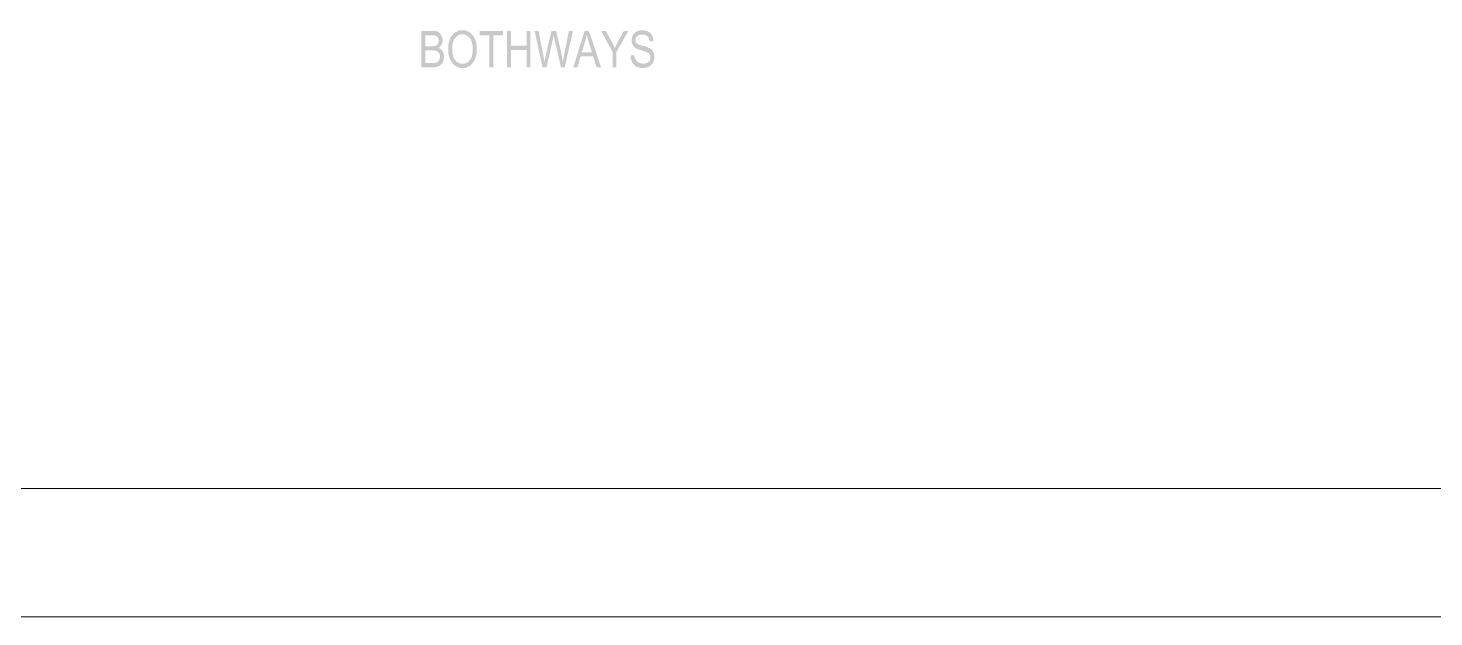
# Model space of a CAD drawing. Header units: millimetres. Extents: x 51.5 to 74.8, y 0.8 to 17.2.
# Drawn here: x 67.905 to 70.942, y 0.753 to 2.024 of the extents above; entities that cross this region are included whole.
import ezdxf

# ---------------------------------------------------------------- set-up
doc = ezdxf.new("R2010")
doc.units = ezdxf.units.MM
doc.layers.add('PDF_Geomertry', color=7, linetype='Continuous')
doc.layers.add('PDF_Solid Fills', color=7, linetype='Continuous')

msp = doc.modelspace()

# ---------------------------------------------------------------- hatches: boundary and pattern name
at = {"layer": 'PDF_Solid Fills', "transparency": 33554559}
h = msp.add_hatch(color=256, dxfattribs=at)
h.paths.add_polyline_path([(68.755, 1.9391), (68.755, 2.0177), (68.7791, 2.0177), (68.7827, 2.0177), (68.7886, 2.0165), (68.7908, 2.0154), (68.7929, 2.0143), (68.7963, 2.0108), (68.7977, 2.0083), (68.7991, 2.0059), (68.8005, 2.0005), (68.8005, 1.9976), (68.8005, 1.9949), (68.7993, 1.9901), (68.7982, 1.9879), (68.7969, 1.9858), (68.7937, 1.9823), (68.7915, 1.9809), (68.7943, 1.9799), (68.7987, 1.9765), (68.8002, 1.974), (68.8019, 1.9716), (68.8034, 1.9655), (68.8034, 1.9619), (68.8034, 1.9584), (68.802, 1.9522), (68.8005, 1.9494), (68.7991, 1.9468), (68.7952, 1.9429), (68.7927, 1.9416), (68.7904, 1.9404), (68.7837, 1.9391), (68.7794, 1.9391)])
h.paths.add_polyline_path([(68.7634, 1.9484), (68.7794, 1.9484), (68.7822, 1.9484), (68.7861, 1.949), (68.7873, 1.9494), (68.7891, 1.9501), (68.7919, 1.9524), (68.7929, 1.954), (68.7938, 1.9556), (68.7948, 1.9595), (68.7948, 1.962), (68.7948, 1.9643), (68.7938, 1.968), (68.7929, 1.9695), (68.792, 1.9711), (68.7895, 1.9733), (68.788, 1.974), (68.7865, 1.9747), (68.7816, 1.9754), (68.7783, 1.9754), (68.7634, 1.9754)])
h.paths.add_polyline_path([(68.7634, 1.9847), (68.7773, 1.9847), (68.7801, 1.9847), (68.784, 1.9851), (68.7851, 1.9854), (68.7868, 1.9859), (68.7894, 1.9879), (68.7902, 1.9893), (68.7912, 1.9905), (68.792, 1.9941), (68.792, 1.9965), (68.792, 1.9986), (68.7912, 2.002), (68.7905, 2.0034), (68.7897, 2.0048), (68.7875, 2.0068), (68.7861, 2.0073), (68.7847, 2.0079), (68.7798, 2.0084), (68.7763, 2.0084), (68.7634, 2.0084)])
h = msp.add_hatch(color=256, dxfattribs=at)
h.paths.add_polyline_path([(68.8127, 1.9774), (68.8127, 1.9874), (68.8172, 2.0029), (68.8216, 2.0083), (68.8261, 2.0136), (68.837, 2.019), (68.8436, 2.019), (68.8479, 2.019), (68.8557, 2.0166), (68.8591, 2.0143), (68.8626, 2.0118), (68.8682, 2.0048), (68.8702, 2.0002), (68.8723, 1.9956), (68.8744, 1.9847), (68.8744, 1.9783), (68.8744, 1.9697), (68.8704, 1.9554), (68.8665, 1.9499), (68.862, 1.9438), (68.8507, 1.9379), (68.8436, 1.9379), (68.8365, 1.9379), (68.825, 1.9441), (68.8207, 1.9502), (68.8168, 1.9559), (68.8127, 1.9694)])
h.paths.add_polyline_path([(68.8215, 1.9773), (68.8215, 1.9699), (68.8247, 1.9587), (68.8279, 1.9547), (68.8311, 1.9508), (68.8388, 1.9468), (68.8436, 1.9468), (68.8482, 1.9468), (68.8561, 1.9508), (68.8593, 1.9548), (68.8625, 1.9588), (68.8657, 1.9708), (68.8657, 1.9786), (68.8657, 1.9837), (68.864, 1.9927), (68.8623, 1.9968), (68.8611, 1.9998), (68.8573, 2.0047), (68.8548, 2.0065), (68.8522, 2.0083), (68.8466, 2.0101), (68.8437, 2.0101), (68.8388, 2.0101), (68.8309, 2.0061), (68.8277, 2.002), (68.8245, 1.9981), (68.8215, 1.9856)])
for points in [[(68.9016, 1.9391), (68.9016, 2.0084), (68.8804, 2.0084), (68.8804, 2.0177), (68.9313, 2.0177), (68.9313, 2.0084), (68.9101, 2.0084), (68.9101, 1.9391)], [(68.9401, 1.9391), (68.9401, 2.0177), (68.9486, 2.0177), (68.9486, 1.9855), (68.982, 1.9855), (68.982, 2.0177), (68.9905, 2.0177), (68.9905, 1.9391), (68.982, 1.9391), (68.982, 1.9762), (68.9486, 1.9762), (68.9486, 1.9391)], [(69.0165, 1.9391), (68.9994, 2.0177), (69.008, 2.0177), (69.0179, 1.9662), (69.0186, 1.9623), (69.02, 1.9543), (69.0205, 1.9502), (69.0234, 1.9647), (69.0358, 2.0177), (69.0459, 2.0177), (69.0552, 1.978), (69.0569, 1.9706), (69.0594, 1.9568), (69.0602, 1.9502), (69.0608, 1.954), (69.0625, 1.9626), (69.0634, 1.9673), (69.0736, 2.0177), (69.0822, 2.0177), (69.0645, 1.9391), (69.0562, 1.9391), (69.0426, 1.999), (69.0405, 2.0081), (69.0401, 2.0056), (69.0391, 2.0011), (69.0387, 1.999), (69.0251, 1.9391)], [(69.1679, 1.9391), (69.1679, 1.9724), (69.143, 2.0177), (69.1534, 2.0177), (69.1661, 1.9941), (69.168, 1.9905), (69.1712, 1.984), (69.1727, 1.9808), (69.1741, 1.9838), (69.1776, 1.9908), (69.1797, 1.9947), (69.1922, 2.0177), (69.202, 2.0177), (69.1763, 1.9724), (69.1763, 1.9391)], [(69.2069, 1.9645), (69.2148, 1.9654), (69.2152, 1.962), (69.2166, 1.957), (69.2177, 1.9552), (69.219, 1.9534), (69.2222, 1.9505), (69.2243, 1.9494), (69.2265, 1.9483), (69.2312, 1.9472), (69.2338, 1.9472), (69.2376, 1.9472), (69.2436, 1.9491), (69.2457, 1.9509), (69.2477, 1.9527), (69.2498, 1.9576), (69.2498, 1.9606), (69.2498, 1.9623), (69.2491, 1.9654), (69.2483, 1.9666), (69.2476, 1.968), (69.2452, 1.9701), (69.2437, 1.9709), (69.2422, 1.9718), (69.2355, 1.9741), (69.2304, 1.9755), (69.2258, 1.9769), (69.2194, 1.9795), (69.2175, 1.9809), (69.2155, 1.9823), (69.2125, 1.9858), (69.2115, 1.9879), (69.2104, 1.9899), (69.2093, 1.9947), (69.2093, 1.9974), (69.2093, 2.0022), (69.2123, 2.0099), (69.2155, 2.013), (69.2186, 2.0159), (69.2268, 2.019), (69.232, 2.019), (69.2357, 2.019), (69.2419, 2.0176), (69.2445, 2.0162), (69.2473, 2.0148), (69.2515, 2.0106), (69.253, 2.008), (69.2544, 2.0054), (69.2561, 1.9991), (69.2561, 1.9956), (69.248, 1.9948), (69.2476, 1.9987), (69.2454, 2.0043), (69.2434, 2.0062), (69.2413, 2.008), (69.2359, 2.0098), (69.2323, 2.0098), (69.2287, 2.0098), (69.2232, 2.0081), (69.2213, 2.0066), (69.2194, 2.0049), (69.2175, 2.0008), (69.2175, 1.9983), (69.2175, 1.9958), (69.2188, 1.9922), (69.2202, 1.9908), (69.2216, 1.9895), (69.2279, 1.9869), (69.2329, 1.9856), (69.2376, 1.9843), (69.2443, 1.982), (69.2462, 1.9811), (69.2491, 1.9795), (69.2536, 1.9756), (69.2551, 1.9731), (69.2566, 1.9708), (69.2582, 1.9649), (69.2582, 1.9615), (69.2582, 1.9581), (69.2565, 1.952), (69.255, 1.9493), (69.2533, 1.9465), (69.2491, 1.9422), (69.2463, 1.9408), (69.2436, 1.9393), (69.237, 1.9379), (69.2333, 1.9379), (69.2273, 1.9379), (69.2177, 1.9415), (69.2143, 1.9451), (69.2107, 1.9486), (69.207, 1.9583)]]:
    msp.add_hatch(color=256, dxfattribs=at).paths.add_polyline_path(points)
h = msp.add_hatch(color=256, dxfattribs=at)
h.paths.add_polyline_path([(69.0829, 1.9391), (69.1075, 2.0177), (69.1166, 2.0177), (69.143, 1.9391), (69.1333, 1.9391), (69.1258, 1.9629), (69.0988, 1.9629), (69.0919, 1.9391)])
h.paths.add_polyline_path([(69.1012, 1.9713), (69.1232, 1.9713), (69.1165, 1.9931), (69.115, 1.9981), (69.1126, 2.0063), (69.1119, 2.0094), (69.1113, 2.0056), (69.1095, 1.9981), (69.1084, 1.9944)])

# ---------------------------------------------------------------- linework, layer by layer
at = {"layer": 'PDF_Geomertry', "lineweight": 0}
for points in [[(51.4723, 0.7526), (74.7593, 0.7526), (74.7593, 17.2198), (51.4723, 17.2198), (51.4723, 0.7526)], [(51.7495, 1.0298), (74.482, 1.0298), (74.482, 16.9426), (51.7495, 16.9426), (51.7495, 1.0298)]]:
    msp.add_lwpolyline(points, close=True, dxfattribs=at)

doc.saveas('drawing.dxf')
